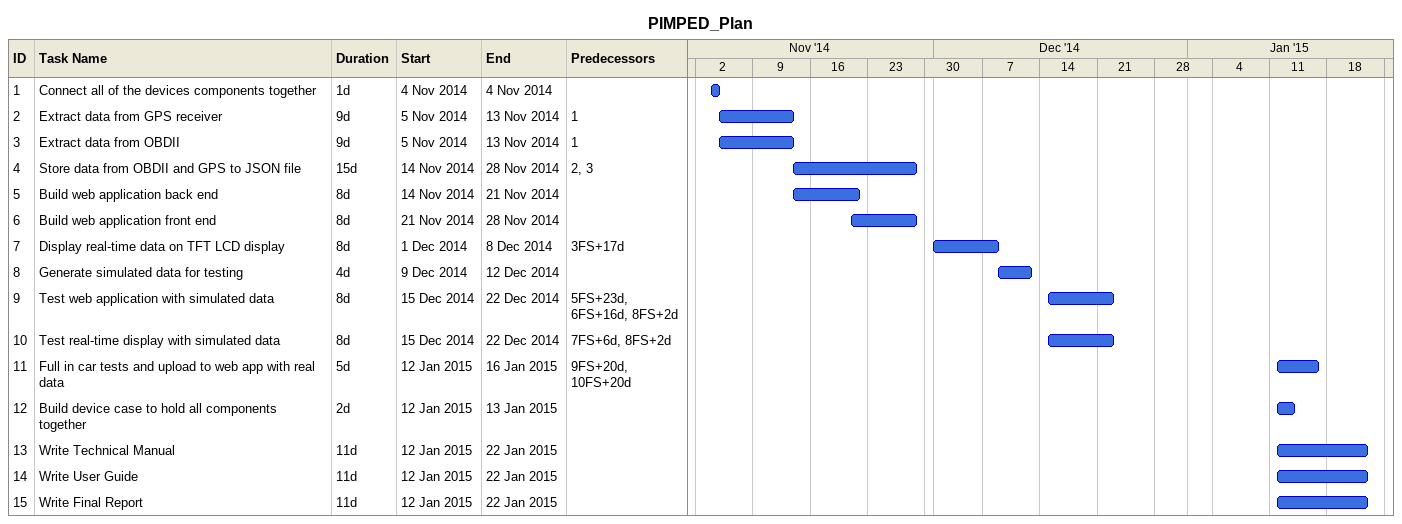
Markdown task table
PIMPED_Plan

| ID | Task | Duration | Start | Finish | Predecessors |
|---|---|---|---|---|---|
| 1 | Connect all of the devices components together | 1d | 2014-11-04 | 2014-11-04 |  |
| 2 | Extract data from GPS receiver | 9d | 2014-11-05 | 2014-11-13 | 1 |
| 3 | Extract data from OBDII | 9d | 2014-11-05 | 2014-11-13 | 1 |
| 4 | Store data from OBDII and GPS to JSON file | 15d | 2014-11-14 | 2014-11-28 | 2, 3 |
| 5 | Build web application back end | 8d | 2014-11-14 | 2014-11-21 |  |
| 6 | Build web application front end | 8d | 2014-11-21 | 2014-11-28 |  |
| 7 | Display real-time data on TFT LCD display | 8d | 2014-12-01 | 2014-12-08 | 3FS+17d |
| 8 | Generate simulated data for testing | 4d | 2014-12-09 | 2014-12-12 |  |
| 9 | Test web application with simulated data | 8d | 2014-12-15 | 2014-12-22 | 5FS+23d, 6FS+16d, 8FS+2d |
| 10 | Test real-time display with simulated data | 8d | 2014-12-15 | 2014-12-22 | 7FS+6d, 8FS+2d |
| 11 | Full in car tests and upload to web app with real data | 5d | 2015-01-12 | 2015-01-16 | 9FS+20d, 10FS+20d |
| 12 | Build device case to hold all components together | 2d | 2015-01-12 | 2015-01-13 |  |
| 13 | Write Technical Manual | 11d | 2015-01-12 | 2015-01-22 |  |
| 14 | Write User Guide | 11d | 2015-01-12 | 2015-01-22 |  |
| 15 | Write Final Report | 11d | 2015-01-12 | 2015-01-22 |  |
